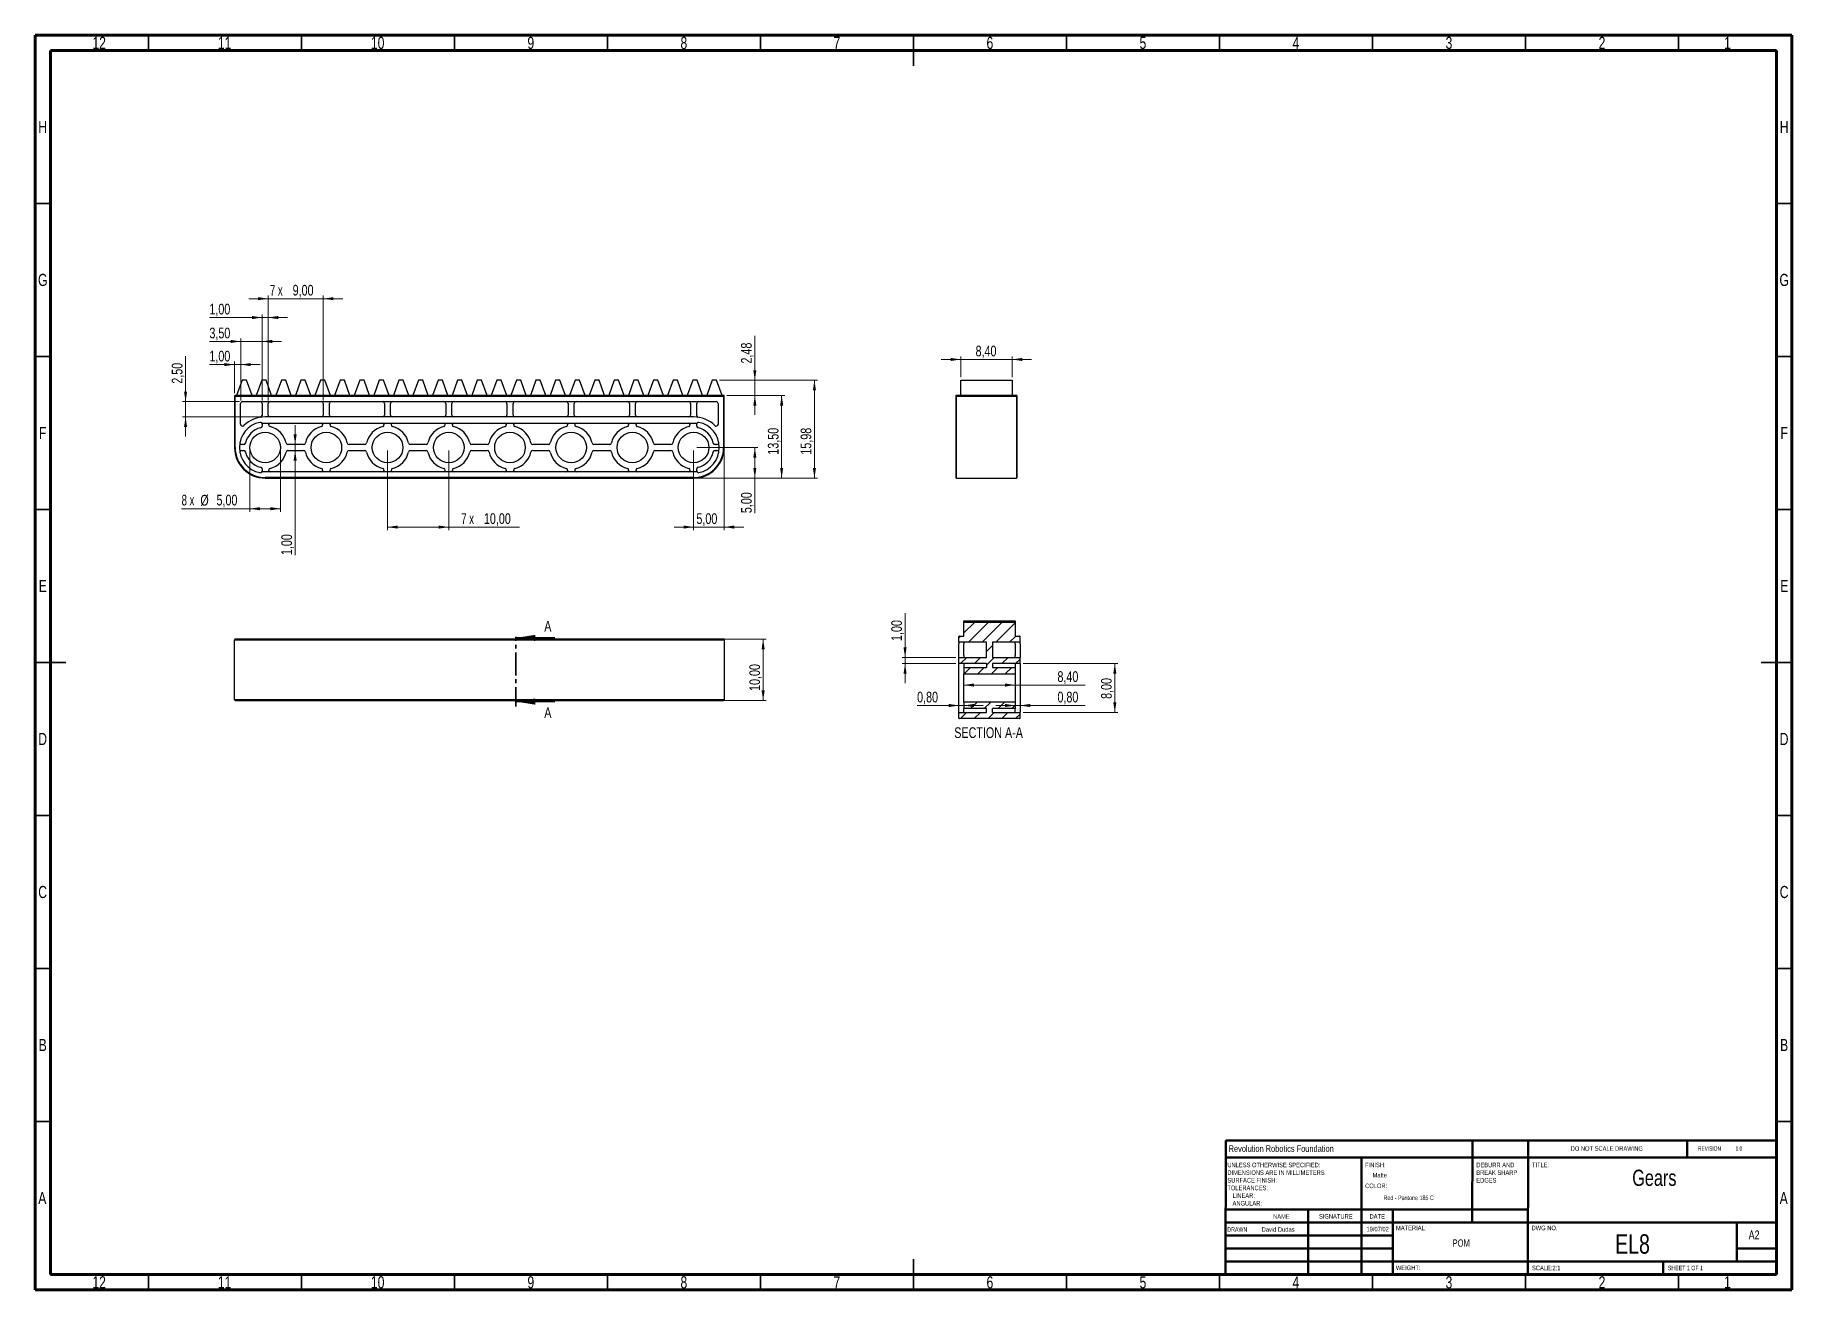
# Model space of a CAD drawing. Header units: millimetres. Extents: x 15 to 589, y 5 to 415.
import ezdxf

# ---------------------------------------------------------------- set-up
doc = ezdxf.new("R2010")
doc.units = ezdxf.units.MM
doc.linetypes.add('PHANTOM', pattern=[12.7, 6.35, -1.27, 1.27, -1.27, 1.27, -1.27])
doc.styles.add('SLDTEXTSTYLE0', font='TXT', dxfattribs={"width": 0.75})
doc.styles.add('SLDTEXTSTYLE1', font='TXT', dxfattribs={"width": 0.686449})
doc.styles.add('SLDTEXTSTYLE2', font='TXT', dxfattribs={"width": 0.625})
doc.styles.add('SLDTEXTSTYLE3', font='TXT', dxfattribs={"width": 0.6875})
doc.styles.add('SLDTEXTSTYLE4', font='TXT', dxfattribs={"width": 0.697368})
doc.styles.add('SLDTEXTSTYLE5', font='TXT', dxfattribs={"width": 0.666667})
doc.dimstyles.new('SLDDIMSTYLE0', dxfattribs={"dimtxt": 3.5, "dimasz": 3.302, "dimexe": 0, "dimexo": 0.0625, "dimgap": 0.875, "dimtad": 1, "dimlfac": 0.5, "dimrnd": 1e-09, "dimzin": 12, "dimdsep": 46, "dimtxsty": 'SLDTEXTSTYLE0', "dimsah": 1, "dimcen": 0.09, "dimadec": 0, "dimazin": 3, "dimtfac": 1, "dimtmove": 0, "dimatfit": 0, "dimfxl": 0, "dimfrac": 2, "dimtolj": 1, "dimtzin": 12, "dimarcsym": 0})
doc.dimstyles.new('SLDDIMSTYLE1', dxfattribs={"dimtxt": 3.5, "dimasz": 3.302, "dimexe": 0, "dimexo": 0.0625, "dimgap": 0.875, "dimtad": 1, "dimlfac": 0.5, "dimrnd": 1e-09, "dimzin": 12, "dimdsep": 46, "dimtxsty": 'SLDTEXTSTYLE0', "dimsah": 1, "dimcen": 0.09, "dimadec": 0, "dimazin": 3, "dimtfac": 1, "dimtofl": 0, "dimtmove": 0, "dimatfit": 3, "dimfxl": 0, "dimfrac": 2, "dimtolj": 1, "dimtzin": 12, "dimarcsym": 0})
doc.dimstyles.new('SLDDIMSTYLE2', dxfattribs={"dimtxt": 3.5, "dimasz": 3.302, "dimexe": 0, "dimexo": 0.0625, "dimgap": 0.875, "dimtad": 1, "dimlfac": 0.5, "dimrnd": 1e-09, "dimdsep": 46, "dimtxsty": 'SLDTEXTSTYLE0', "dimsah": 1, "dimcen": 0.09, "dimadec": 0, "dimazin": 2, "dimtfac": 1, "dimtmove": 0, "dimatfit": 0, "dimfxl": 0, "dimfrac": 2, "dimtolj": 1, "dimtzin": 12, "dimarcsym": 0})

# ---------------------------------------------------------------- blocks, each defined once
blk = doc.blocks.new('SW_NOTE_0')
at = {"color": 0, "linetype": 'Continuous', "lineweight": 0, "char_height": 1.5, "attachment_point": 1, "style": 'SLDTEXTSTYLE0'}
for s, insert in [('UNLESS OTHERWISE SPECIFIED:', (0, 1.93)), ('TOLERANCES:', (0, -5.57)), ('SURFACE FINISH:', (0, -3.07)), ('DIMENSIONS ARE IN MILLIMETERS', (0, -0.57)), ('ANGULAR:', (1.69, -10.57)), ('LINEAR:', (1.69, -8.07))]:
    blk.add_mtext(s, dxfattribs=dict(at, insert=insert))
blk = doc.blocks.new('SW_NOTE_0_1')
at = {"color": 0, "linetype": 'Continuous', "lineweight": 0, "char_height": 1.5, "attachment_point": 1, "style": 'SLDTEXTSTYLE0'}
for s, insert in [('DEBURR AND', (0, 1.93)), ('BREAK SHARP', (0, -0.57)), ('EDGES', (0, -3.07))]:
    blk.add_mtext(s, dxfattribs=dict(at, insert=insert))
blk = doc.blocks.new('_D')
at = {"color": 7, "linetype": 'Continuous', "lineweight": 0}
for p, q in [((250.16, 302.22), (250.16, 316.74)), ((238.66, 302.22), (251.16, 302.22)), ((250.16, 297.25), (250.16, 302.22)), ((240.96, 297.25), (251.16, 297.25)), ((250.16, 297.25), (250.16, 290.9))]:
    blk.add_line(p, q, dxfattribs=at)
at = {"color": 7, "linetype": 'Continuous', "lineweight": 18}
for points in [[(250.16, 302.22), (250.66, 305.52), (249.65, 305.52)], [(250.16, 297.25), (249.65, 293.95), (250.66, 293.95)]]:
    blk.add_solid(points, dxfattribs=at)
at = {"color": 7, "linetype": 'Continuous', "lineweight": 18, "insert": (245.64, 307.69), "char_height": 3.5, "attachment_point": 1, "rotation": 90, "style": 'SLDTEXTSTYLE0'}
blk.add_mtext('2,48', dxfattribs=at)
blk = doc.blocks.new('_D_1')
at = {"color": 7, "linetype": 'Continuous', "lineweight": 0}
for p, q in [((238.66, 302.22), (270.63, 302.22)), ((269.63, 270.25), (269.63, 302.22)), ((231.16, 270.25), (270.63, 270.25))]:
    blk.add_line(p, q, dxfattribs=at)
at = {"color": 7, "linetype": 'Continuous', "lineweight": 18}
for points in [[(269.63, 302.22), (269.12, 298.91), (270.14, 298.91)], [(269.63, 270.25), (270.14, 273.55), (269.12, 273.55)]]:
    blk.add_solid(points, dxfattribs=at)
at = {"color": 7, "linetype": 'Continuous', "lineweight": 18, "insert": (265.12, 277.91), "char_height": 3.5, "attachment_point": 1, "rotation": 90, "style": 'SLDTEXTSTYLE0'}
blk.add_mtext('15,98', dxfattribs=at)
blk = doc.blocks.new('_D_2')
at = {"color": 7, "linetype": 'Continuous', "lineweight": 0}
for p, q in [((240.96, 297.25), (259.92, 297.25)), ((258.92, 270.25), (258.92, 297.25)), ((231.16, 270.25), (259.92, 270.25))]:
    blk.add_line(p, q, dxfattribs=at)
at = {"color": 7, "linetype": 'Continuous', "lineweight": 18}
for points in [[(258.92, 297.25), (258.41, 293.95), (259.43, 293.95)], [(258.92, 270.25), (259.43, 273.55), (258.41, 273.55)]]:
    blk.add_solid(points, dxfattribs=at)
at = {"color": 7, "linetype": 'Continuous', "lineweight": 18, "insert": (254.41, 277.91), "char_height": 3.5, "attachment_point": 1, "rotation": 90, "style": 'SLDTEXTSTYLE0'}
blk.add_mtext('13,50', dxfattribs=at)
blk = doc.blocks.new('_D_3')
at = {"color": 7, "linetype": 'Continuous', "lineweight": 0}
for p, q in [((85.16, 279.25), (85.16, 259.25)), ((95.16, 279.25), (95.16, 259.25)), ((85.16, 260.25), (62.86, 260.25)), ((85.16, 260.25), (95.16, 260.25))]:
    blk.add_line(p, q, dxfattribs=at)
at = {"color": 7, "linetype": 'Continuous', "lineweight": 18}
for points in [[(85.16, 260.25), (88.46, 259.74), (88.46, 260.76)], [(95.16, 260.25), (91.85, 260.76), (91.85, 259.74)]]:
    blk.add_solid(points, dxfattribs=at)
at = {"color": 7, "linetype": 'Continuous', "lineweight": 18, "char_height": 3.5, "attachment_point": 1}
for s, insert, style in [('8 x', (62.86, 264.82), 'SLDTEXTSTYLE5'), ('%%c', (68.99, 264.76), 'SLDTEXTSTYLE0'), ('5,00', (74.26, 264.82), 'SLDTEXTSTYLE0')]:
    blk.add_mtext(s, dxfattribs=dict(at, insert=insert, style=style))
blk = doc.blocks.new('_D_4')
at = {"color": 7, "linetype": 'Continuous', "lineweight": 0}
for p, q in [((91.16, 328.88), (84.81, 328.88)), ((91.16, 295.65), (91.16, 329.88)), ((91.16, 328.88), (109.16, 328.88)), ((109.16, 295.65), (109.16, 329.88)), ((109.16, 328.88), (115.51, 328.88))]:
    blk.add_line(p, q, dxfattribs=at)
at = {"color": 7, "linetype": 'Continuous', "lineweight": 18}
for points in [[(91.16, 328.88), (87.85, 329.39), (87.85, 328.38)], [(109.16, 328.88), (112.46, 328.38), (112.46, 329.39)]]:
    blk.add_solid(points, dxfattribs=at)
at = {"color": 7, "linetype": 'Continuous', "lineweight": 18, "char_height": 3.5, "attachment_point": 1}
for s, insert, style in [('7 x', (91.72, 333.4), 'SLDTEXTSTYLE5'), ('9,00', (99.14, 333.4), 'SLDTEXTSTYLE0')]:
    blk.add_mtext(s, dxfattribs=dict(at, insert=insert, style=style))
blk = doc.blocks.new('_D_5')
at = {"color": 7, "linetype": 'Continuous', "lineweight": 0}
for p, q in [((64.16, 295.25), (64.16, 310.15)), ((81.76, 295.25), (63.16, 295.25)), ((64.16, 295.25), (64.16, 290.25)), ((89.16, 290.25), (63.16, 290.25)), ((64.16, 290.25), (64.16, 283.9))]:
    blk.add_line(p, q, dxfattribs=at)
at = {"color": 7, "linetype": 'Continuous', "lineweight": 18}
for points in [[(64.16, 295.25), (64.66, 298.55), (63.65, 298.55)], [(64.16, 290.25), (63.65, 286.95), (64.66, 286.95)]]:
    blk.add_solid(points, dxfattribs=at)
at = {"color": 7, "linetype": 'Continuous', "lineweight": 18, "insert": (59.64, 301.1), "char_height": 3.5, "attachment_point": 1, "rotation": 90, "style": 'SLDTEXTSTYLE0'}
blk.add_mtext('2,50', dxfattribs=at)
blk = doc.blocks.new('_D_6')
at = {"color": 7, "linetype": 'Continuous', "lineweight": 0}
for p, q in [((89.16, 322.72), (71.94, 322.72)), ((89.16, 295.65), (89.16, 323.72)), ((89.16, 322.72), (91.16, 322.72)), ((91.16, 295.65), (91.16, 323.72)), ((91.16, 322.72), (97.51, 322.72))]:
    blk.add_line(p, q, dxfattribs=at)
at = {"color": 7, "linetype": 'Continuous', "lineweight": 18}
for points in [[(89.16, 322.72), (85.85, 323.23), (85.85, 322.21)], [(91.16, 322.72), (94.46, 322.21), (94.46, 323.23)]]:
    blk.add_solid(points, dxfattribs=at)
at = {"color": 7, "linetype": 'Continuous', "lineweight": 18, "insert": (71.94, 327.23), "char_height": 3.5, "attachment_point": 1, "style": 'SLDTEXTSTYLE0'}
blk.add_mtext('1,00', dxfattribs=at)
blk = doc.blocks.new('_D_7')
at = {"color": 7, "linetype": 'Continuous', "lineweight": 0}
for p, q in [((82.16, 295.65), (82.16, 315.91)), ((89.16, 295.65), (89.16, 315.91)), ((82.16, 314.91), (71.94, 314.91)), ((82.16, 314.91), (89.16, 314.91)), ((89.16, 314.91), (95.51, 314.91))]:
    blk.add_line(p, q, dxfattribs=at)
at = {"color": 7, "linetype": 'Continuous', "lineweight": 18}
for points in [[(82.16, 314.91), (78.85, 315.42), (78.85, 314.4)], [(89.16, 314.91), (92.46, 314.4), (92.46, 315.42)]]:
    blk.add_solid(points, dxfattribs=at)
at = {"color": 7, "linetype": 'Continuous', "lineweight": 18, "insert": (71.94, 319.42), "char_height": 3.5, "attachment_point": 1, "style": 'SLDTEXTSTYLE0'}
blk.add_mtext('3,50', dxfattribs=at)
blk = doc.blocks.new('_D_8')
at = {"color": 7, "linetype": 'Continuous', "lineweight": 0}
for p, q in [((80.16, 307.35), (71.94, 307.35)), ((80.16, 298.05), (80.16, 308.35)), ((80.16, 307.35), (82.16, 307.35)), ((82.16, 295.65), (82.16, 308.35)), ((82.16, 307.35), (88.51, 307.35))]:
    blk.add_line(p, q, dxfattribs=at)
at = {"color": 7, "linetype": 'Continuous', "lineweight": 18}
for points in [[(80.16, 307.35), (76.85, 307.85), (76.85, 306.84)], [(82.16, 307.35), (85.46, 306.84), (85.46, 307.85)]]:
    blk.add_solid(points, dxfattribs=at)
at = {"color": 7, "linetype": 'Continuous', "lineweight": 18, "insert": (71.94, 311.86), "char_height": 3.5, "attachment_point": 1, "style": 'SLDTEXTSTYLE0'}
blk.add_mtext('1,00', dxfattribs=at)
blk = doc.blocks.new('_D_9')
at = {"color": 7, "linetype": 'Continuous', "lineweight": 0}
for p, q in [((99.95, 281.25), (99.95, 287.6)), ((99.95, 281.25), (99.95, 279.25)), ((99.95, 279.25), (99.95, 245.09))]:
    blk.add_line(p, q, dxfattribs=at)
at = {"color": 7, "linetype": 'Continuous', "lineweight": 18}
for points in [[(99.95, 281.25), (100.46, 284.55), (99.45, 284.55)], [(99.95, 279.25), (99.45, 275.95), (100.46, 275.95)]]:
    blk.add_solid(points, dxfattribs=at)
at = {"color": 7, "linetype": 'Continuous', "lineweight": 18, "insert": (95.44, 245.09), "char_height": 3.5, "attachment_point": 1, "rotation": 90, "style": 'SLDTEXTSTYLE0'}
blk.add_mtext('1,00', dxfattribs=at)
blk = doc.blocks.new('_D_10')
at = {"color": 7, "linetype": 'Continuous', "lineweight": 0}
for p, q in [((130.16, 279.25), (130.16, 253.25)), ((150.16, 279.25), (150.16, 253.25)), ((150.16, 254.25), (130.16, 254.25)), ((150.16, 254.25), (173.28, 254.25))]:
    blk.add_line(p, q, dxfattribs=at)
at = {"color": 7, "linetype": 'Continuous', "lineweight": 18}
for points in [[(130.16, 254.25), (133.46, 253.74), (133.46, 254.76)], [(150.16, 254.25), (146.85, 254.76), (146.85, 253.74)]]:
    blk.add_solid(points, dxfattribs=at)
at = {"color": 7, "linetype": 'Continuous', "lineweight": 18, "char_height": 3.5, "attachment_point": 1}
for s, insert, style in [('7 x', (154.23, 258.76), 'SLDTEXTSTYLE5'), ('10,00', (161.64, 258.76), 'SLDTEXTSTYLE0')]:
    blk.add_mtext(s, dxfattribs=dict(at, insert=insert, style=style))
blk = doc.blocks.new('_D_11')
at = {"color": 7, "linetype": 'Continuous', "lineweight": 0}
for p, q in [((230.16, 279.25), (230.16, 253.25)), ((240.16, 279.25), (240.16, 253.25)), ((230.16, 254.25), (223.81, 254.25)), ((240.16, 254.25), (230.16, 254.25)), ((240.16, 254.25), (246.51, 254.25))]:
    blk.add_line(p, q, dxfattribs=at)
at = {"color": 7, "linetype": 'Continuous', "lineweight": 18}
for points in [[(230.16, 254.25), (226.85, 254.76), (226.85, 253.74)], [(240.16, 254.25), (243.46, 253.74), (243.46, 254.76)]]:
    blk.add_solid(points, dxfattribs=at)
at = {"color": 7, "linetype": 'Continuous', "lineweight": 18, "insert": (231.07, 258.76), "char_height": 3.5, "attachment_point": 1, "style": 'SLDTEXTSTYLE0'}
blk.add_mtext('5,00', dxfattribs=at)
blk = doc.blocks.new('_D_12')
at = {"color": 7, "linetype": 'Continuous', "lineweight": 0}
for p, q in [((231.16, 280.25), (251.16, 280.25)), ((250.16, 270.25), (250.16, 280.25)), ((231.16, 270.25), (251.16, 270.25)), ((250.16, 270.25), (250.16, 258.8))]:
    blk.add_line(p, q, dxfattribs=at)
at = {"color": 7, "linetype": 'Continuous', "lineweight": 18}
for points in [[(250.16, 280.25), (249.65, 276.95), (250.66, 276.95)], [(250.16, 270.25), (250.66, 273.55), (249.65, 273.55)]]:
    blk.add_solid(points, dxfattribs=at)
at = {"color": 7, "linetype": 'Continuous', "lineweight": 18, "insert": (245.64, 258.8), "char_height": 3.5, "attachment_point": 1, "rotation": 90, "style": 'SLDTEXTSTYLE0'}
blk.add_mtext('5,00', dxfattribs=at)
blk = doc.blocks.new('_D_13')
at = {"color": 7, "linetype": 'Continuous', "lineweight": 0}
for p, q in [((317.42, 303.22), (317.42, 310.02)), ((334.22, 303.22), (334.22, 310.02)), ((317.42, 309.02), (311.07, 309.02)), ((317.42, 309.02), (334.22, 309.02)), ((334.22, 309.02), (340.57, 309.02))]:
    blk.add_line(p, q, dxfattribs=at)
at = {"color": 7, "linetype": 'Continuous', "lineweight": 18}
for points in [[(317.42, 309.02), (314.12, 309.53), (314.12, 308.52)], [(334.22, 309.02), (337.53, 308.52), (337.53, 309.53)]]:
    blk.add_solid(points, dxfattribs=at)
at = {"color": 7, "linetype": 'Continuous', "lineweight": 18, "insert": (322.28, 313.54), "char_height": 3.5, "attachment_point": 1, "style": 'SLDTEXTSTYLE0'}
blk.add_mtext('8,40', dxfattribs=at)
blk = doc.blocks.new('_D_14')
at = {"color": 7, "linetype": 'Continuous', "lineweight": 0}
for p, q in [((231.16, 217.63), (253.87, 217.63)), ((252.87, 217.63), (252.87, 197.63)), ((231.16, 197.63), (253.87, 197.63))]:
    blk.add_line(p, q, dxfattribs=at)
at = {"color": 7, "linetype": 'Continuous', "lineweight": 18}
for points in [[(252.87, 217.63), (252.36, 214.33), (253.38, 214.33)], [(252.87, 197.63), (253.38, 200.93), (252.36, 200.93)]]:
    blk.add_solid(points, dxfattribs=at)
at = {"color": 7, "linetype": 'Continuous', "lineweight": 18, "insert": (248.36, 200.71), "char_height": 3.5, "attachment_point": 1, "rotation": 90, "style": 'SLDTEXTSTYLE0'}
blk.add_mtext('10,00', dxfattribs=at)
blk = doc.blocks.new('_D_15')
at = {"color": 7, "linetype": 'Continuous', "lineweight": 0}
for p, q in [((318.43, 205.25), (318.43, 201.63)), ((318.43, 202.63), (335.23, 202.63)), ((335.23, 205.25), (335.23, 201.63)), ((335.23, 202.63), (358.08, 202.63))]:
    blk.add_line(p, q, dxfattribs=at)
at = {"color": 7, "linetype": 'Continuous', "lineweight": 18}
for points in [[(318.43, 202.63), (321.73, 202.12), (321.73, 203.14)], [(335.23, 202.63), (331.93, 203.14), (331.93, 202.12)]]:
    blk.add_solid(points, dxfattribs=at)
at = {"color": 7, "linetype": 'Continuous', "lineweight": 18, "insert": (349.03, 207.14), "char_height": 3.5, "attachment_point": 1, "style": 'SLDTEXTSTYLE0'}
blk.add_mtext('8,40', dxfattribs=at)
blk = doc.blocks.new('_D_16')
at = {"color": 7, "linetype": 'Continuous', "lineweight": 0}
for p, q in [((335.23, 195.95), (328.88, 195.95)), ((335.23, 195.95), (336.83, 195.95)), ((336.83, 195.95), (358.08, 195.95))]:
    blk.add_line(p, q, dxfattribs=at)
at = {"color": 7, "linetype": 'Continuous', "lineweight": 18}
for points in [[(335.23, 195.95), (331.93, 196.46), (331.93, 195.44)], [(336.83, 195.95), (340.13, 195.44), (340.13, 196.46)]]:
    blk.add_solid(points, dxfattribs=at)
at = {"color": 7, "linetype": 'Continuous', "lineweight": 18, "insert": (349.03, 200.46), "char_height": 3.5, "attachment_point": 1, "style": 'SLDTEXTSTYLE0'}
blk.add_mtext('0,80', dxfattribs=at)
blk = doc.blocks.new('_D_17')
at = {"color": 7, "linetype": 'Continuous', "lineweight": 0}
for p, q in [((316.83, 195.95), (303.18, 195.95)), ((318.43, 195.95), (316.83, 195.95)), ((318.43, 195.95), (324.78, 195.95))]:
    blk.add_line(p, q, dxfattribs=at)
at = {"color": 7, "linetype": 'Continuous', "lineweight": 18}
for points in [[(316.83, 195.95), (313.53, 196.46), (313.53, 195.44)], [(318.43, 195.95), (321.73, 195.44), (321.73, 196.46)]]:
    blk.add_solid(points, dxfattribs=at)
at = {"color": 7, "linetype": 'Continuous', "lineweight": 18, "insert": (303.18, 200.46), "char_height": 3.5, "attachment_point": 1, "style": 'SLDTEXTSTYLE0'}
blk.add_mtext('0,80', dxfattribs=at)
blk = doc.blocks.new('_D_18')
at = {"color": 7, "linetype": 'Continuous', "lineweight": 0}
for p, q in [((337.83, 209.65), (368.78, 209.65)), ((367.78, 209.65), (367.78, 193.65)), ((337.83, 193.65), (368.78, 193.65))]:
    blk.add_line(p, q, dxfattribs=at)
at = {"color": 7, "linetype": 'Continuous', "lineweight": 18}
for points in [[(367.78, 209.65), (367.27, 206.35), (368.29, 206.35)], [(367.78, 193.65), (368.29, 196.95), (367.27, 196.95)]]:
    blk.add_solid(points, dxfattribs=at)
at = {"color": 7, "linetype": 'Continuous', "lineweight": 18, "insert": (363.27, 198.1), "char_height": 3.5, "attachment_point": 1, "rotation": 90, "style": 'SLDTEXTSTYLE0'}
blk.add_mtext('8,00', dxfattribs=at)
blk = doc.blocks.new('_D_19')
at = {"color": 7, "linetype": 'Continuous', "lineweight": 0}
for p, q in [((299.25, 211.65), (299.25, 226.09)), ((315.83, 211.65), (298.25, 211.65)), ((315.83, 209.65), (298.25, 209.65)), ((299.25, 211.65), (299.25, 209.65)), ((299.25, 209.65), (299.25, 203.3))]:
    blk.add_line(p, q, dxfattribs=at)
at = {"color": 7, "linetype": 'Continuous', "lineweight": 18}
for points in [[(299.25, 211.65), (299.75, 214.95), (298.74, 214.95)], [(299.25, 209.65), (298.74, 206.35), (299.75, 206.35)]]:
    blk.add_solid(points, dxfattribs=at)
at = {"color": 7, "linetype": 'Continuous', "lineweight": 18, "insert": (294.73, 217.03), "char_height": 3.5, "attachment_point": 1, "rotation": 90, "style": 'SLDTEXTSTYLE0'}
blk.add_mtext('1,00', dxfattribs=at)

msp = doc.modelspace()

# ---------------------------------------------------------------- hatches: boundary and pattern name
at = {"linetype": 'Continuous', "lineweight": 18}
h = msp.add_hatch(dxfattribs=at)
h.set_pattern_fill('ANSI31', style=0)
edge = h.paths.add_edge_path(flags=0)
edge.add_line((318.431, 208.372), (318.431, 206.254))
edge.add_line((318.431, 206.254), (335.231, 206.254))
edge.add_line((335.231, 206.254), (335.231, 208.372))
edge.add_line((335.231, 208.372), (327.831, 208.372))
edge.add_line((327.831, 208.372), (327.831, 209.648))
edge.add_line((327.831, 209.648), (336.831, 209.648))
edge.add_line((336.831, 209.648), (336.831, 211.648))
edge.add_line((336.831, 211.648), (327.831, 211.648))
edge.add_line((327.831, 211.648), (327.831, 216.648))
edge.add_line((327.831, 216.648), (336.831, 216.648))
edge.add_line((336.831, 216.648), (336.831, 218.448))
edge.add_arc((336.631, 218.448), 0.2, 0, 90)
edge.add_line((336.631, 218.648), (335.231, 218.648))
edge.add_line((335.231, 218.648), (335.231, 223.211))
edge.add_line((335.231, 223.211), (318.431, 223.211))
edge.add_line((318.431, 223.211), (318.431, 218.648))
edge.add_line((318.431, 218.648), (317.031, 218.648))
edge.add_arc((317.031, 218.448), 0.2, 90, 180)
edge.add_line((316.831, 218.448), (316.831, 216.648))
edge.add_line((316.831, 216.648), (325.831, 216.648))
edge.add_line((325.831, 216.648), (325.831, 211.648))
edge.add_line((325.831, 211.648), (316.831, 211.648))
edge.add_line((316.831, 211.648), (316.831, 209.648))
edge.add_line((316.831, 209.648), (325.831, 209.648))
edge.add_line((325.831, 209.648), (325.831, 208.372))
edge.add_line((325.831, 208.372), (318.431, 208.372))
h = msp.add_hatch(dxfattribs=at)
h.set_pattern_fill('ANSI31', style=0)
edge = h.paths.add_edge_path(flags=0)
edge.add_arc((317.031, 191.848), 0.2, 180, 270)
edge.add_line((317.031, 191.648), (336.631, 191.648))
edge.add_arc((336.631, 191.848), 0.2, 270, 360)
edge.add_line((336.831, 191.848), (336.831, 193.648))
edge.add_line((336.831, 193.648), (327.831, 193.648))
edge.add_line((327.831, 193.648), (327.831, 194.924))
edge.add_line((327.831, 194.924), (335.231, 194.924))
edge.add_line((335.231, 194.924), (335.231, 197.042))
edge.add_line((335.231, 197.042), (318.431, 197.042))
edge.add_line((318.431, 197.042), (318.431, 194.924))
edge.add_line((318.431, 194.924), (325.831, 194.924))
edge.add_line((325.831, 194.924), (325.831, 193.648))
edge.add_line((325.831, 193.648), (316.831, 193.648))
edge.add_line((316.831, 193.648), (316.831, 191.848))

# ---------------------------------------------------------------- linework, layer by layer
at = {"color": 7, "linetype": 'Continuous', "lineweight": 70}
for p, q in [((15, 5), (15, 415)), ((15, 415), (589, 415)), ((589, 415), (589, 5)), ((20, 10), (20, 410)), ((20, 410), (584, 410)), ((584, 410), (584, 10)), ((584, 10), (20, 10)), ((589, 5), (15, 5))]:
    msp.add_line(p, q, dxfattribs=at)
at = {"color": 7, "linetype": 'Continuous', "lineweight": 35}
for p, q in [((52, 410), (52, 415)), ((102, 410), (102, 415)), ((152, 410), (152, 415)), ((202, 410), (202, 415)), ((252, 410), (252, 415)), ((302, 415), (302, 405)), ((302, 410), (302, 415)), ((352, 410), (352, 415)), ((402, 410), (402, 415)), ((452, 410), (452, 415)), ((502, 410), (502, 415)), ((552, 410), (552, 415)), ((20, 360), (15, 360)), ((584, 360), (589, 360)), ((20, 310), (15, 310)), ((584, 310), (589, 310)), ((20, 260), (15, 260)), ((584, 260), (589, 260)), ((184.801, 218.03), (172.101, 218.03)), ((15, 210), (25, 210)), ((20, 210), (15, 210)), ((589, 210), (579, 210)), ((584, 210), (589, 210)), ((184.801, 197.23), (172.101, 197.23)), ((20, 160), (15, 160)), ((584, 160), (589, 160)), ((20, 110), (15, 110)), ((584, 110), (589, 110)), ((20, 60), (15, 60)), ((584, 60), (589, 60)), ((302, 5), (302, 15)), ((52, 10), (52, 5)), ((102, 10), (102, 5)), ((152, 10), (152, 5)), ((202, 10), (202, 5)), ((252, 10), (252, 5)), ((302, 10), (302, 5)), ((352, 10), (352, 5)), ((402, 10), (402, 5)), ((452, 10), (452, 5)), ((502, 10), (502, 5)), ((552, 10), (552, 5))]:
    msp.add_line(p, q, dxfattribs=at)
at = {"color": 7, "linetype": 'Continuous', "lineweight": 25}
for p, q in [((82.647, 302.216), (80.84, 297.252)), ((84.063, 302.216), (82.647, 302.216)), ((85.87, 297.252), (84.063, 302.216)), ((89.047, 302.216), (87.24, 297.252)), ((90.463, 302.216), (89.047, 302.216)), ((92.27, 297.252), (90.463, 302.216)), ((95.447, 302.216), (93.64, 297.252)), ((96.863, 302.216), (95.447, 302.216)), ((98.67, 297.252), (96.863, 302.216)), ((101.847, 302.216), (100.04, 297.252)), ((103.263, 302.216), (101.847, 302.216)), ((105.07, 297.252), (103.263, 302.216)), ((108.247, 302.216), (106.44, 297.252)), ((109.663, 302.216), (108.247, 302.216)), ((111.47, 297.252), (109.663, 302.216)), ((114.647, 302.216), (112.84, 297.252)), ((116.063, 302.216), (114.647, 302.216)), ((117.87, 297.252), (116.063, 302.216)), ((121.047, 302.216), (119.24, 297.252)), ((122.463, 302.216), (121.047, 302.216)), ((124.27, 297.252), (122.463, 302.216)), ((127.447, 302.216), (125.64, 297.252)), ((128.863, 302.216), (127.447, 302.216)), ((130.67, 297.252), (128.863, 302.216)), ((133.847, 302.216), (132.04, 297.252)), ((135.263, 302.216), (133.847, 302.216)), ((137.07, 297.252), (135.263, 302.216)), ((140.247, 302.216), (138.44, 297.252)), ((141.663, 302.216), (140.247, 302.216)), ((143.47, 297.252), (141.663, 302.216)), ((146.647, 302.216), (144.84, 297.252)), ((148.063, 302.216), (146.647, 302.216)), ((149.87, 297.252), (148.063, 302.216)), ((153.047, 302.216), (151.24, 297.252)), ((154.463, 302.216), (153.047, 302.216)), ((156.27, 297.252), (154.463, 302.216)), ((159.447, 302.216), (157.64, 297.252)), ((160.863, 302.216), (159.447, 302.216)), ((162.67, 297.252), (160.863, 302.216)), ((165.847, 302.216), (164.04, 297.252)), ((167.263, 302.216), (165.847, 302.216)), ((169.07, 297.252), (167.263, 302.216)), ((172.247, 302.216), (170.44, 297.252)), ((173.663, 302.216), (172.247, 302.216)), ((175.47, 297.252), (173.663, 302.216)), ((178.647, 302.216), (176.84, 297.252)), ((180.063, 302.216), (178.647, 302.216)), ((181.87, 297.252), (180.063, 302.216)), ((185.047, 302.216), (183.24, 297.252)), ((186.463, 302.216), (185.047, 302.216)), ((188.27, 297.252), (186.463, 302.216)), ((191.447, 302.216), (189.64, 297.252)), ((192.863, 302.216), (191.447, 302.216)), ((194.67, 297.252), (192.863, 302.216)), ((197.847, 302.216), (196.04, 297.252)), ((199.263, 302.216), (197.847, 302.216)), ((201.07, 297.252), (199.263, 302.216)), ((204.247, 302.216), (202.44, 297.252)), ((205.663, 302.216), (204.247, 302.216)), ((207.47, 297.252), (205.663, 302.216)), ((210.647, 302.216), (208.84, 297.252)), ((212.063, 302.216), (210.647, 302.216)), ((213.87, 297.252), (212.063, 302.216)), ((217.047, 302.216), (215.24, 297.252)), ((218.463, 302.216), (217.047, 302.216)), ((220.27, 297.252), (218.463, 302.216)), ((223.447, 302.216), (221.64, 297.252)), ((224.863, 302.216), (223.447, 302.216)), ((226.67, 297.252), (224.863, 302.216)), ((229.847, 302.216), (228.04, 297.252)), ((231.263, 302.216), (229.847, 302.216)), ((233.07, 297.252), (231.263, 302.216)), ((236.247, 302.216), (234.44, 297.252)), ((237.663, 302.216), (236.247, 302.216)), ((239.47, 297.252), (237.663, 302.216)), ((317.423, 297.252), (317.423, 302.216)), ((317.423, 302.216), (334.223, 302.216)), ((334.223, 302.216), (334.223, 297.252)), ((80.355, 297.052), (80.155, 297.052)), ((80.155, 297.052), (80.155, 280.252)), ((80.355, 297.252), (80.355, 297.052)), ((239.955, 297.252), (80.355, 297.252)), ((80.355, 297.052), (239.955, 297.052)), ((80.355, 280.252), (80.355, 297.052)), ((82.155, 287.841), (82.155, 294.652)), ((82.755, 295.252), (237.555, 295.252)), ((89.155, 294.652), (89.155, 290.73)), ((91.155, 290.852), (91.155, 294.652)), ((109.155, 294.652), (109.155, 290.852)), ((111.155, 290.852), (111.155, 294.652)), ((129.155, 294.652), (129.155, 290.852)), ((131.155, 290.852), (131.155, 294.652)), ((149.155, 294.652), (149.155, 290.852)), ((151.155, 290.852), (151.155, 294.652)), ((169.155, 294.652), (169.155, 290.852)), ((171.155, 290.852), (171.155, 294.652)), ((189.155, 294.652), (189.155, 290.852)), ((191.155, 290.852), (191.155, 294.652)), ((209.155, 294.652), (209.155, 290.852)), ((211.155, 290.852), (211.155, 294.652)), ((229.155, 294.652), (229.155, 290.852)), ((231.155, 290.73), (231.155, 294.652)), ((238.155, 294.652), (238.155, 287.841)), ((239.955, 297.052), (239.955, 297.252)), ((240.155, 297.052), (239.955, 297.052)), ((239.955, 297.052), (239.955, 280.252)), ((240.155, 280.252), (240.155, 297.052)), ((315.823, 297.052), (315.823, 280.252)), ((316.023, 297.052), (315.823, 297.052)), ((316.023, 297.252), (316.023, 297.052)), ((335.623, 297.252), (316.023, 297.252)), ((316.023, 297.052), (335.623, 297.052)), ((316.023, 280.252), (316.023, 297.052)), ((335.623, 297.052), (335.623, 297.252)), ((335.823, 297.052), (335.623, 297.052)), ((335.623, 297.052), (335.623, 280.252)), ((335.823, 280.252), (335.823, 297.052)), ((89.031, 288.252), (231.28, 288.252)), ((89.155, 287.886), (89.155, 287.272)), ((230.155, 290.252), (90.155, 290.252)), ((231.155, 287.272), (231.155, 287.886)), ((80.155, 280.252), (80.355, 280.252)), ((83.135, 281.252), (82.521, 281.252)), ((82.521, 279.252), (83.135, 279.252)), ((102.726, 281.252), (97.585, 281.252)), ((97.585, 279.252), (102.726, 279.252)), ((122.726, 281.252), (117.585, 281.252)), ((117.585, 279.252), (122.726, 279.252)), ((142.726, 281.252), (137.585, 281.252)), ((137.585, 279.252), (142.726, 279.252)), ((162.726, 281.252), (157.585, 281.252)), ((157.585, 279.252), (162.726, 279.252)), ((182.726, 281.252), (177.585, 281.252)), ((177.585, 279.252), (182.726, 279.252)), ((202.726, 281.252), (197.585, 281.252)), ((197.585, 279.252), (202.726, 279.252)), ((222.726, 281.252), (217.585, 281.252)), ((217.585, 279.252), (222.726, 279.252)), ((237.789, 281.252), (237.175, 281.252)), ((237.175, 279.252), (237.789, 279.252)), ((240.155, 280.252), (239.955, 280.252)), ((315.823, 280.252), (315.823, 270.452)), ((316.023, 270.252), (316.023, 280.252)), ((335.623, 280.252), (335.623, 270.252)), ((335.823, 270.452), (335.823, 280.252)), ((231.28, 272.252), (89.031, 272.252)), ((89.155, 273.232), (89.155, 272.617)), ((90.155, 270.252), (90.155, 270.452)), ((230.155, 270.452), (90.155, 270.452)), ((90.155, 270.252), (230.155, 270.252)), ((230.155, 270.252), (230.155, 270.452)), ((231.155, 272.617), (231.155, 273.232)), ((316.023, 270.252), (335.623, 270.252)), ((316.831, 216.648), (316.831, 218.448)), ((317.031, 218.648), (318.431, 218.648)), ((318.431, 223.613), (335.231, 223.613)), ((318.431, 223.211), (318.431, 223.613)), ((318.431, 218.648), (318.431, 223.211)), ((318.431, 223.211), (335.231, 223.211)), ((335.231, 223.613), (335.231, 223.211)), ((335.231, 223.211), (335.231, 218.648)), ((335.231, 218.648), (336.631, 218.648)), ((336.831, 216.648), (336.831, 218.448)), ((80.155, 197.83), (80.155, 217.43)), ((80.155, 217.43), (90.155, 217.43)), ((90.155, 217.63), (80.355, 217.63)), ((230.155, 217.63), (90.155, 217.63)), ((90.155, 217.43), (230.155, 217.43)), ((239.955, 217.63), (230.155, 217.63)), ((230.155, 217.43), (240.155, 217.43)), ((240.155, 217.43), (240.155, 197.83)), ((325.831, 216.648), (316.831, 216.648)), ((316.831, 216.648), (316.831, 216.048)), ((316.831, 211.648), (316.831, 216.048)), ((318.431, 216.648), (318.431, 216.048)), ((318.431, 212.248), (318.431, 216.048)), ((325.831, 211.648), (325.831, 216.648)), ((336.831, 216.648), (327.831, 216.648)), ((327.831, 216.648), (327.831, 211.648)), ((335.231, 216.048), (335.231, 216.648)), ((335.231, 216.048), (335.231, 212.248)), ((336.831, 216.048), (336.831, 216.648)), ((336.831, 216.048), (336.831, 211.648)), ((316.831, 209.648), (316.831, 211.648)), ((316.831, 211.648), (325.831, 211.648)), ((325.831, 209.648), (316.831, 209.648)), ((316.831, 193.648), (316.831, 209.648)), ((318.431, 212.248), (318.431, 211.648)), ((318.431, 209.648), (318.431, 208.464)), ((318.431, 208.372), (318.431, 208.464)), ((318.431, 208.372), (325.831, 208.372)), ((318.431, 208.372), (318.431, 206.254)), ((325.831, 209.648), (325.831, 208.372)), ((327.831, 211.648), (336.831, 211.648)), ((336.831, 209.648), (327.831, 209.648)), ((327.831, 209.648), (327.831, 208.372)), ((327.831, 208.372), (335.231, 208.372)), ((335.231, 211.648), (335.231, 212.248)), ((335.231, 209.648), (335.231, 208.464)), ((335.231, 208.464), (335.231, 208.372)), ((335.231, 208.372), (335.231, 206.254)), ((336.831, 209.648), (336.831, 211.648)), ((336.831, 209.648), (336.831, 193.648)), ((318.431, 206.254), (335.231, 206.254)), ((318.431, 197.042), (318.431, 206.254)), ((335.231, 206.254), (335.231, 197.042)), ((90.155, 197.83), (80.155, 197.83)), ((80.355, 197.63), (90.155, 197.63)), ((230.155, 197.83), (90.155, 197.83)), ((90.155, 197.63), (230.155, 197.63)), ((240.155, 197.83), (230.155, 197.83)), ((230.155, 197.63), (239.955, 197.63)), ((335.231, 197.042), (318.431, 197.042)), ((318.431, 197.042), (318.431, 194.924)), ((335.231, 197.042), (335.231, 194.924)), ((316.831, 193.648), (325.831, 193.648)), ((316.831, 191.848), (316.831, 193.648)), ((336.631, 191.648), (317.031, 191.648)), ((325.831, 194.924), (318.431, 194.924)), ((318.431, 194.832), (318.431, 194.924)), ((318.431, 193.648), (318.431, 194.832)), ((325.831, 193.648), (325.831, 194.924)), ((335.231, 194.924), (327.831, 194.924)), ((327.831, 193.648), (327.831, 194.924)), ((327.831, 193.648), (336.831, 193.648)), ((335.231, 194.924), (335.231, 194.832)), ((335.231, 193.648), (335.231, 194.832)), ((336.831, 191.848), (336.831, 193.648))]:
    msp.add_line(p, q, dxfattribs=at)
at = {"color": 7, "linetype": 'PHANTOM', "lineweight": 35}
for p, q in [((172.101, 206.918), (172.101, 219.618)), ((172.101, 195.643), (172.101, 208.349))]:
    msp.add_line(p, q, dxfattribs=at)
at = {"color": 7, "linetype": 'Continuous', "lineweight": 50}
for p, q in [((404, 53.839), (403.976, 10)), ((404, 53.839), (584, 53.839)), ((484.6, 53.839), (484.585, 26.956)), ((502.8, 53.839), (502.776, 9.946)), ((554.797, 48.226), (554.8, 53.839)), ((583.997, 48.226), (403.997, 48.226)), ((448.396, 48.226), (448.375, 9.976)), ((502.8, 31.25), (404, 31.25)), ((430.991, 31.25), (430.991, 10)), ((458.6, 10), (458.6, 31.25)), ((458.6, 27), (404, 27)), ((458.6, 27), (584, 27)), ((571, 14.25), (571, 27)), ((458.6, 22.75), (404, 22.75)), ((458.6, 18.5), (404, 18.5)), ((584, 18.5), (571, 18.5)), ((404, 14.25), (584, 14.25)), ((547, 10), (547, 14.25))]:
    msp.add_line(p, q, dxfattribs=at)
at = {"color": 7, "linetype": 'Continuous', "lineweight": 25}
for centre in [(90.155, 280.252), (110.155, 280.252), (130.155, 280.252), (150.155, 280.252), (170.155, 280.252), (190.155, 280.252), (210.155, 280.252), (230.155, 280.252)]:
    msp.add_circle(centre, 5, dxfattribs=at)
for centre, radius, start, end in [((80.355, 297.052), 0.2, 90, 180), ((82.755, 294.652), 0.6, 90, 180), ((88.555, 294.652), 0.6, 0, 90), ((91.755, 294.652), 0.6, 90, 180), ((108.555, 294.652), 0.6, 0, 90), ((111.755, 294.652), 0.6, 90, 180), ((128.555, 294.652), 0.6, 0, 90), ((131.755, 294.652), 0.6, 90, 180), ((148.555, 294.652), 0.6, 0, 90), ((151.755, 294.652), 0.6, 90, 180), ((168.555, 294.652), 0.6, 0, 90), ((171.755, 294.652), 0.6, 90, 180), ((188.555, 294.652), 0.6, 0, 90), ((191.755, 294.652), 0.6, 90, 180), ((208.555, 294.652), 0.6, 0, 90), ((211.755, 294.652), 0.6, 90, 180), ((228.555, 294.652), 0.6, 0, 90), ((231.755, 294.652), 0.6, 90, 180), ((237.555, 294.652), 0.6, 0, 90), ((239.955, 297.052), 0.2, 0, 90), ((316.023, 297.052), 0.2, 90, 180), ((335.623, 297.052), 0.2, 0, 90), ((90.155, 280.252), 8.4, 101.837004, 258.162996), ((82.755, 287.841), 0.6, 180, 314.275822), ((90.155, 280.252), 10, 90, 134.275822), ((88.555, 287.886), 0.6, 37.573371, 101.837004), ((88.555, 290.73), 0.6, 278.681602, 0), ((88.555, 287.272), 0.6, 282.839588, 0), ((88.555, 287.886), 0.6, 0, 37.573371), ((91.755, 290.852), 0.6, 180, 270), ((91.887, 287.652), 0.6, 90, 256.826449), ((90.155, 280.252), 7, 12.153197, 76.826449), ((110.155, 280.252), 7, 103.173551, 167.846803), ((108.423, 287.652), 0.6, 283.173551, 90), ((108.555, 290.852), 0.6, 270, 0), ((111.755, 290.852), 0.6, 180, 270), ((111.887, 287.652), 0.6, 90, 256.826449), ((110.155, 280.252), 7, 12.153197, 76.826449), ((130.155, 280.252), 7, 103.173551, 167.846803), ((128.423, 287.652), 0.6, 283.173551, 90), ((128.555, 290.852), 0.6, 270, 0), ((131.755, 290.852), 0.6, 180, 270), ((131.887, 287.652), 0.6, 90, 256.826449), ((130.155, 280.252), 7, 12.153197, 76.826449), ((150.155, 280.252), 7, 103.173551, 167.846803), ((148.423, 287.652), 0.6, 283.173551, 90), ((148.555, 290.852), 0.6, 270, 0), ((151.755, 290.852), 0.6, 180, 270), ((151.887, 287.652), 0.6, 90, 256.826449), ((150.155, 280.252), 7, 12.153197, 76.826449), ((170.155, 280.252), 7, 103.173551, 167.846803), ((168.423, 287.652), 0.6, 283.173551, 90), ((168.555, 290.852), 0.6, 270, 0), ((171.755, 290.852), 0.6, 180, 270), ((171.887, 287.652), 0.6, 90, 256.826449), ((170.155, 280.252), 7, 12.153197, 76.826449), ((190.155, 280.252), 7, 103.173551, 167.846803), ((188.423, 287.652), 0.6, 283.173551, 90), ((188.555, 290.852), 0.6, 270, 0), ((191.755, 290.852), 0.6, 180, 270), ((191.887, 287.652), 0.6, 90, 256.826449), ((190.155, 280.252), 7, 12.153197, 76.826449), ((210.155, 280.252), 7, 103.173551, 167.846803), ((208.423, 287.652), 0.6, 283.173551, 90), ((208.555, 290.852), 0.6, 270, 0), ((211.755, 290.852), 0.6, 180, 270), ((211.887, 287.652), 0.6, 90, 256.826449), ((210.155, 280.252), 7, 12.153197, 76.826449), ((230.155, 280.252), 7, 103.173551, 167.846803), ((228.423, 287.652), 0.6, 283.173551, 90), ((228.555, 290.852), 0.6, 270, 0), ((230.155, 280.252), 10, 45.724178, 90), ((231.755, 290.73), 0.6, 180, 261.318398), ((231.755, 287.886), 0.6, 142.426629, 180), ((231.755, 287.272), 0.6, 180, 257.160412), ((231.755, 287.886), 0.6, 78.162996, 142.426629), ((230.155, 280.252), 8.4, 281.837004, 78.162996), ((237.555, 287.841), 0.6, 225.724178, 0), ((82.521, 281.852), 0.6, 168.162996, 270), ((83.135, 281.852), 0.6, 270, 347.160412), ((90.155, 280.252), 6.6, 102.839588, 167.160412), ((97.585, 281.852), 0.6, 192.153197, 270), ((102.726, 281.852), 0.6, 270, 347.846803), ((117.585, 281.852), 0.6, 192.153197, 270), ((122.726, 281.852), 0.6, 270, 347.846803), ((137.585, 281.852), 0.6, 192.153197, 270), ((142.726, 281.852), 0.6, 270, 347.846803), ((157.585, 281.852), 0.6, 192.153197, 270), ((162.726, 281.852), 0.6, 270, 347.846803), ((177.585, 281.852), 0.6, 192.153197, 270), ((182.726, 281.852), 0.6, 270, 347.846803), ((197.585, 281.852), 0.6, 192.153197, 270), ((202.726, 281.852), 0.6, 270, 347.846803), ((217.585, 281.852), 0.6, 192.153197, 270), ((222.726, 281.852), 0.6, 270, 347.846803), ((230.155, 280.252), 6.6, 12.839588, 77.160412), ((237.175, 281.852), 0.6, 192.839588, 270), ((237.789, 281.852), 0.6, 270, 11.837004), ((90.155, 280.252), 10, 180, 270), ((90.155, 280.252), 9.8, 180, 270), ((82.521, 278.652), 0.6, 90, 191.837004), ((83.135, 278.652), 0.6, 12.839588, 90), ((90.155, 280.252), 6.6, 192.839588, 257.160412), ((90.155, 280.252), 7, 283.173551, 347.846803), ((97.585, 278.652), 0.6, 90, 167.846803), ((102.726, 278.652), 0.6, 12.153197, 90), ((110.155, 280.252), 7, 192.153197, 256.826449), ((110.155, 280.252), 7, 283.173551, 347.846803), ((117.585, 278.652), 0.6, 90, 167.846803), ((122.726, 278.652), 0.6, 12.153197, 90), ((130.155, 280.252), 7, 192.153197, 256.826449), ((130.155, 280.252), 7, 283.173551, 347.846803), ((137.585, 278.652), 0.6, 90, 167.846803), ((142.726, 278.652), 0.6, 12.153197, 90), ((150.155, 280.252), 7, 192.153197, 256.826449), ((150.155, 280.252), 7, 283.173551, 347.846803), ((157.585, 278.652), 0.6, 90, 167.846803), ((162.726, 278.652), 0.6, 12.153197, 90), ((170.155, 280.252), 7, 192.153197, 256.826449), ((170.155, 280.252), 7, 283.173551, 347.846803), ((177.585, 278.652), 0.6, 90, 167.846803), ((182.726, 278.652), 0.6, 12.153197, 90), ((190.155, 280.252), 7, 192.153197, 256.826449), ((190.155, 280.252), 7, 283.173551, 347.846803), ((197.585, 278.652), 0.6, 90, 167.846803), ((202.726, 278.652), 0.6, 12.153197, 90), ((210.155, 280.252), 7, 192.153197, 256.826449), ((210.155, 280.252), 7, 283.173551, 347.846803), ((217.585, 278.652), 0.6, 90, 167.846803), ((222.726, 278.652), 0.6, 12.153197, 90), ((230.155, 280.252), 7, 192.153197, 256.826449), ((230.155, 280.252), 10, 270, 0), ((230.155, 280.252), 9.8, 270, 0), ((230.155, 280.252), 6.6, 282.839588, 347.160412), ((237.175, 278.652), 0.6, 90, 167.160412), ((237.789, 278.652), 0.6, 348.162996, 90), ((88.555, 272.617), 0.6, 258.162996, 322.426629), ((88.555, 273.232), 0.6, 0, 77.160412), ((88.555, 272.617), 0.6, 322.426629, 360), ((91.887, 272.852), 0.6, 103.173551, 270), ((108.423, 272.852), 0.6, 270, 76.826449), ((111.887, 272.852), 0.6, 103.173551, 270), ((128.423, 272.852), 0.6, 270, 76.826449), ((131.887, 272.852), 0.6, 103.173551, 270), ((148.423, 272.852), 0.6, 270, 76.826449), ((151.887, 272.852), 0.6, 103.173551, 270), ((168.423, 272.852), 0.6, 270, 76.826449), ((171.887, 272.852), 0.6, 103.173551, 270), ((188.423, 272.852), 0.6, 270, 76.826449), ((191.887, 272.852), 0.6, 103.173551, 270), ((208.423, 272.852), 0.6, 270, 76.826449), ((211.887, 272.852), 0.6, 103.173551, 270), ((228.423, 272.852), 0.6, 270, 76.826449), ((231.755, 273.232), 0.6, 102.839588, 180), ((231.755, 272.617), 0.6, 180, 217.573371), ((231.755, 272.617), 0.6, 217.573371, 281.837004), ((316.023, 270.452), 0.2, 180, 270), ((335.623, 270.452), 0.2, 270, 0), ((317.031, 218.448), 0.2, 90, 180), ((336.631, 218.448), 0.2, 0, 90), ((80.355, 217.43), 0.2, 90, 180), ((239.955, 217.43), 0.2, 0, 90), ((80.355, 197.83), 0.2, 180, 270), ((239.955, 197.83), 0.2, 270, 0), ((317.031, 191.848), 0.2, 180, 270), ((336.631, 191.848), 0.2, 270, 0)]:
    msp.add_arc(centre, radius, start, end, dxfattribs=at)
at = {"color": 7, "linetype": 'Continuous', "lineweight": 35}
for points in [[(172.101, 218.03), (178.451, 217.014), (178.451, 219.046)], [(172.101, 197.23), (178.451, 196.214), (178.451, 198.246)]]:
    msp.add_solid(points, dxfattribs=at)

# ---------------------------------------------------------------- block references
at = {"color": 7, "linetype": 'Continuous', "lineweight": 0}
for name, p in [('SW_NOTE_0', (404.554, 44.632)), ('SW_NOTE_0_1', (485.894, 44.632))]:
    msp.add_blockref(name, p, dxfattribs=at)

# ---------------------------------------------------------------- texts
for s, insert, char_height, attachment_point, style in [('12', (35.92, 414.449), 3.9687, 2, 'SLDTEXTSTYLE0'), ('11', (76.92, 414.449), 3.9687, 2, 'SLDTEXTSTYLE0'), ('10', (126.92, 414.449), 3.9687, 2, 'SLDTEXTSTYLE0'), ('9', (176.96, 414.449), 3.969, 2, 'SLDTEXTSTYLE0'), ('8', (226.96, 414.449), 3.969, 2, 'SLDTEXTSTYLE0'), ('7', (276.96, 414.449), 3.969, 2, 'SLDTEXTSTYLE0'), ('6', (326.96, 414.449), 3.969, 2, 'SLDTEXTSTYLE0'), ('5', (376.96, 414.449), 3.969, 2, 'SLDTEXTSTYLE0'), ('4', (426.96, 414.449), 3.969, 2, 'SLDTEXTSTYLE0'), ('3', (476.96, 414.449), 3.969, 2, 'SLDTEXTSTYLE0'), ('2', (526.96, 414.449), 3.969, 2, 'SLDTEXTSTYLE0'), ('1', (567.96, 414.449), 3.969, 2, 'SLDTEXTSTYLE0'), ('H', (17.49, 386.993), 3.969, 2, 'SLDTEXTSTYLE0'), ('H', (586.49, 386.993), 3.969, 2, 'SLDTEXTSTYLE0'), ('G', (17.487, 336.993), 3.969, 2, 'SLDTEXTSTYLE0'), ('G', (586.487, 336.993), 3.969, 2, 'SLDTEXTSTYLE0'), ('F', (17.458, 286.993), 3.969, 2, 'SLDTEXTSTYLE0'), ('F', (586.458, 286.993), 3.969, 2, 'SLDTEXTSTYLE0'), ('E', (17.508, 236.993), 3.969, 2, 'SLDTEXTSTYLE0'), ('E', (586.508, 236.993), 3.969, 2, 'SLDTEXTSTYLE0'), ('D', (17.453, 186.993), 3.969, 2, 'SLDTEXTSTYLE0'), ('SECTION A-A', (326.538, 188.827), 3.5, 2, 'SLDTEXTSTYLE0'), ('D', (586.453, 186.993), 3.969, 2, 'SLDTEXTSTYLE0'), ('C', (17.459, 136.993), 3.969, 2, 'SLDTEXTSTYLE0'), ('C', (586.459, 136.993), 3.969, 2, 'SLDTEXTSTYLE0'), ('B', (17.471, 86.993), 3.969, 2, 'SLDTEXTSTYLE0'), ('B', (586.471, 86.993), 3.969, 2, 'SLDTEXTSTYLE0'), ('Revolution Robotics Foundation', (404.963, 52.212), 2.11667, 1, 'SLDTEXTSTYLE0'), ('DO NOT SCALE DRAWING', (516.715, 51.937), 1.5, 1, 'SLDTEXTSTYLE0'), ('REVISION           1.0', (558.327, 51.937), 1.5, 1, 'SLDTEXTSTYLE2'), ('FINISH:', (449.564, 46.566), 1.5, 1, 'SLDTEXTSTYLE0'), ('TITLE:', (504.09, 46.576), 1.5, 1, 'SLDTEXTSTYLE0'), ('Matte', (452.005, 43.238), 1.4986, 1, 'SLDTEXTSTYLE0'), ('Gears', (544.069, 44.266), 5.2917, 2, 'SLDTEXTSTYLE0'), ('A', (17.34, 36.993), 3.969, 2, 'SLDTEXTSTYLE0'), ('COLOR:', (449.564, 39.742), 1.5, 1, 'SLDTEXTSTYLE0'), ('Red - Pantone 185 C', (463.792, 35.826), 1.4986, 2, 'SLDTEXTSTYLE4'), ('A', (586.34, 36.993), 3.969, 2, 'SLDTEXTSTYLE0'), ('NAME', (419.506, 29.716), 1.5, 1, 'SLDTEXTSTYLE0'), ('SIGNATURE', (434.494, 29.776), 1.5, 1, 'SLDTEXTSTYLE0'), ('DATE', (451.008, 29.776), 1.5, 1, 'SLDTEXTSTYLE0'), ('DRAWN', (404.554, 25.505), 1.5, 1, 'SLDTEXTSTYLE1'), ('David Dudas', (421.125, 25.503), 1.4986, 2, 'SLDTEXTSTYLE0'), ('19/07/02', (453.647, 25.603), 1.4986, 2, 'SLDTEXTSTYLE0'), ('MATERIAL:', (459.646, 25.986), 1.5, 1, 'SLDTEXTSTYLE0'), ('DWG NO.', (503.953, 25.986), 1.5, 1, 'SLDTEXTSTYLE0'), ('EL8', (536.939, 23.181), 6.35, 2, 'SLDTEXTSTYLE0'), ('A2', (574.871, 24.406), 2.9104, 1, 'SLDTEXTSTYLE0'), ('POM', (480.966, 21.486), 2.3813, 2, 'SLDTEXTSTYLE0'), ('WEIGHT:', (459.618, 12.949), 1.4986, 1, 'SLDTEXTSTYLE0'), ('SCALE:2:1', (504.074, 12.9), 1.5, 1, 'SLDTEXTSTYLE0'), ('SHEET 1 OF 1', (548.478, 12.9), 1.5, 1, 'SLDTEXTSTYLE3'), ('12', (35.92, 9.449), 3.9687, 2, 'SLDTEXTSTYLE0'), ('11', (76.92, 9.449), 3.9687, 2, 'SLDTEXTSTYLE0'), ('10', (126.92, 9.449), 3.9687, 2, 'SLDTEXTSTYLE0'), ('9', (176.96, 9.449), 3.969, 2, 'SLDTEXTSTYLE0'), ('8', (226.96, 9.449), 3.969, 2, 'SLDTEXTSTYLE0'), ('7', (276.96, 9.449), 3.969, 2, 'SLDTEXTSTYLE0'), ('6', (326.96, 9.449), 3.969, 2, 'SLDTEXTSTYLE0'), ('5', (376.96, 9.449), 3.969, 2, 'SLDTEXTSTYLE0'), ('4', (426.96, 9.449), 3.969, 2, 'SLDTEXTSTYLE0'), ('3', (476.96, 9.449), 3.969, 2, 'SLDTEXTSTYLE0'), ('2', (526.96, 9.449), 3.969, 2, 'SLDTEXTSTYLE0'), ('1', (567.96, 9.449), 3.969, 2, 'SLDTEXTSTYLE0')]:
    msp.add_mtext(s, dxfattribs=dict(at, insert=insert, char_height=char_height, attachment_point=attachment_point, style=style))
at = {"color": 7, "linetype": 'Continuous', "char_height": 3.5, "attachment_point": 1, "style": 'SLDTEXTSTYLE0'}
for insert in [(181.353, 223.587), (181.353, 195.38)]:
    msp.add_mtext('A', dxfattribs=dict(at, insert=insert))

# ---------------------------------------------------------------- dimensions: what is measured, and where the dimension line sits
at = {"color": 7, "linetype": 'Continuous', "lineweight": 18}
for base, p1, p2, text, dimstyle, picture, middle in [((109.155, 328.884), (91.155, 294.652), (109.155, 294.652), '7 x <>', 'SLDDIMSTYLE0', '_D_4', (99.954, 328.884)), ((95.155, 260.252), (85.155, 280.252), (95.155, 280.252), '8 x%%c<>', 'SLDDIMSTYLE1', '_D_3', (73.09, 260.252)), ((130.155, 254.252), (150.155, 280.252), (130.155, 280.252), '7 x <>', 'SLDDIMSTYLE1', '_D_10', (163.757, 254.252))]:
    dim = msp.add_linear_dim(base=base, p1=p1, p2=p2, text=text, dimstyle=dimstyle, dxfattribs=at)
    dim.commit()
    dim.dimension.update_dxf_attribs({"geometry": picture, "text_midpoint": middle, "dimtype": 160})
for base, p1, p2, dimstyle, picture, middle in [((91.155, 322.723), (89.155, 294.652), (91.155, 294.652), 'SLDDIMSTYLE0', '_D_6', (76.463, 322.723)), ((89.155, 314.912), (82.155, 294.652), (89.155, 294.652), 'SLDDIMSTYLE0', '_D_7', (76.463, 314.912)), ((82.155, 307.346), (80.155, 297.052), (82.155, 294.652), 'SLDDIMSTYLE0', '_D_8', (76.463, 307.346)), ((334.223, 309.023), (317.423, 302.216), (334.223, 302.216), 'SLDDIMSTYLE0', '_D_13', (326.809, 309.023)), ((230.155, 254.252), (240.155, 280.252), (230.155, 280.252), 'SLDDIMSTYLE0', '_D_11', (235.597, 254.252)), ((335.231, 202.629), (318.431, 206.254), (335.231, 206.254), 'SLDDIMSTYLE1', '_D_15', (353.557, 202.629)), ((316.831, 195.948), (318.431, 193.648), (316.831, 193.427), 'SLDDIMSTYLE2', '_D_17', (307.71, 195.948)), ((336.831, 195.948), (335.231, 193.648), (336.831, 193.427), 'SLDDIMSTYLE2', '_D_16', (353.557, 195.948))]:
    dim = msp.add_linear_dim(base=base, p1=p1, p2=p2, dimstyle=dimstyle, dxfattribs=at)
    dim.commit()
    dim.dimension.update_dxf_attribs({"geometry": picture, "text_midpoint": middle, "dimtype": 160})
for base, p1, p2, dimstyle, picture, middle in [((250.155, 302.216), (239.955, 297.252), (237.663, 302.216), 'SLDDIMSTYLE0', '_D', (250.155, 312.216)), ((64.155, 290.252), (82.755, 295.252), (90.155, 290.252), 'SLDDIMSTYLE0', '_D_5', (64.155, 305.622)), ((269.628, 302.216), (230.155, 270.252), (237.663, 302.216), 'SLDDIMSTYLE1', '_D_1', (269.628, 283.726)), ((258.919, 297.252), (230.155, 270.252), (239.955, 297.252), 'SLDDIMSTYLE1', '_D_2', (258.919, 283.726)), ((99.954, 279.252), (97.585, 281.252), (97.585, 279.252), 'SLDDIMSTYLE0', '_D_9', (99.954, 249.612)), ((250.155, 280.252), (230.155, 270.252), (230.155, 280.252), 'SLDDIMSTYLE1', '_D_12', (250.155, 263.33)), ((299.246, 209.648), (316.831, 211.648), (316.831, 209.648), 'SLDDIMSTYLE0', '_D_19', (299.246, 221.56)), ((252.868, 197.63), (230.155, 217.63), (230.155, 197.63), 'SLDDIMSTYLE1', '_D_14', (252.868, 206.531)), ((367.777, 193.648), (336.831, 209.648), (336.831, 193.648), 'SLDDIMSTYLE1', '_D_18', (367.777, 202.629))]:
    dim = msp.add_linear_dim(base=base, p1=p1, p2=p2, angle=90, dimstyle=dimstyle, dxfattribs=at)
    dim.commit()
    dim.dimension.update_dxf_attribs({"geometry": picture, "text_midpoint": middle, "dimtype": 160})

doc.saveas('drawing.dxf')
